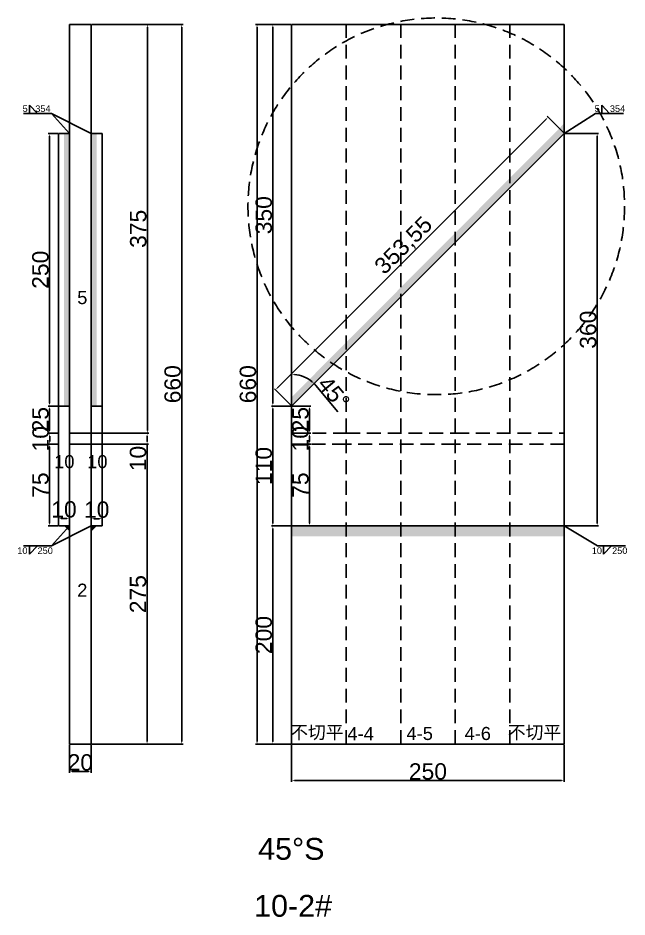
# Model space of a CAD drawing. Header units: millimetres. Extents: x 9380 to 24185, y -971 to 4358.
# Drawn here: x 17482 to 18041, y 799 to 1624 of the extents above; entities that cross this region are included whole.
import ezdxf

# ---------------------------------------------------------------- set-up
doc = ezdxf.new("R2010")
doc.units = ezdxf.units.MM
doc.linetypes.add('DASHED', pattern=[19.05, 12.7, -6.35])
doc.linetypes.add('JIS_09_08', pattern=[10.75, 8, -0.55, 0.55, -0.55, 0.55, -0.55])
for name, color, linetype in [('切平处', 3, 'DASHED'), ('尺寸标注', 6, 'Continuous'), ('标号', 4, 'Continuous'), ('焊缝', 250, 'Continuous')]:
    doc.layers.add(name, color=color, linetype=linetype)
doc.styles.get("Standard").update_dxf_attribs({"font": 'arial.ttf'})
doc.dimstyles.new('ISO-25-JHF', dxfattribs={"dimtxt": 15, "dimasz": 2.5, "dimexe": 1.25, "dimexo": 0.625, "dimtad": 1, "dimtxsty": 'Standard', "dimcen": 2.5, "dimadec": 0, "dimazin": 0, "dimtfac": 1, "dimtmove": 0, "dimatfit": 3, "dimfxl": 1, "dimarcsym": 0})

# ---------------------------------------------------------------- blocks, each defined once
blk = doc.blocks.new('*D931')
at = {"layer": 'Defpoints', "color": 0, "transparency": 16777216}
for p in [(17529.25, 957.93), (17549.25, 957.93), (17549.25, 932.73)]:
    blk.add_point(p, dxfattribs=at)
at = {"layer": '尺寸标注', "color": 0, "lineweight": -2, "transparency": 16777216}
for p, q in [((17529.25, 957.3), (17529.25, 931.48)), ((17549.25, 957.3), (17549.25, 931.48)), ((17531.75, 932.73), (17546.75, 932.73))]:
    blk.add_line(p, q, dxfattribs=at)
at = {"layer": '尺寸标注', "color": 0, "transparency": 16777216}
for points in [[(17531.75, 933.14), (17531.75, 932.31), (17529.25, 932.73)], [(17546.75, 933.14), (17546.75, 932.31), (17549.25, 932.73)]]:
    blk.add_solid(points, dxfattribs=at)
at = {"layer": '尺寸标注', "color": 0, "transparency": 16777216, "insert": (17539.25, 941.01), "char_height": 15, "attachment_point": 5}
blk.add_mtext('20', dxfattribs=at)
blk = doc.blocks.new('*D932')
at = {"layer": 'Defpoints', "color": 0, "transparency": 16777216}
for p in [(17529.25, 1164.81), (17519.25, 1157.93), (17529.25, 1157.93)]:
    blk.add_point(p, dxfattribs=at)
at = {"layer": '尺寸标注', "color": 0, "lineweight": -2, "transparency": 16777216}
for p, q in [((17519.25, 1158.55), (17519.25, 1166.06)), ((17521.75, 1164.81), (17526.75, 1164.81)), ((17529.25, 1158.55), (17529.25, 1166.06))]:
    blk.add_line(p, q, dxfattribs=at)
at = {"layer": '尺寸标注', "color": 0, "transparency": 16777216}
for points in [[(17521.75, 1165.22), (17521.75, 1164.39), (17519.25, 1164.81)], [(17526.75, 1165.22), (17526.75, 1164.39), (17529.25, 1164.81)]]:
    blk.add_solid(points, dxfattribs=at)
at = {"layer": '尺寸标注', "color": 0, "transparency": 16777216, "insert": (17524.25, 1173.09), "char_height": 15, "attachment_point": 5}
blk.add_mtext('10', dxfattribs=at)
blk = doc.blocks.new('*D933')
at = {"layer": 'Defpoints', "color": 0, "transparency": 16777216}
for p in [(17559.25, 1164.59), (17549.25, 1157.93), (17559.25, 1157.93)]:
    blk.add_point(p, dxfattribs=at)
at = {"layer": '尺寸标注', "color": 0, "lineweight": -2, "transparency": 16777216}
for p, q in [((17549.25, 1158.55), (17549.25, 1165.84)), ((17551.75, 1164.59), (17556.75, 1164.59)), ((17559.25, 1158.55), (17559.25, 1165.84))]:
    blk.add_line(p, q, dxfattribs=at)
at = {"layer": '尺寸标注', "color": 0, "transparency": 16777216}
for points in [[(17551.75, 1165.01), (17551.75, 1164.18), (17549.25, 1164.59)], [(17556.75, 1165.01), (17556.75, 1164.18), (17559.25, 1164.59)]]:
    blk.add_solid(points, dxfattribs=at)
at = {"layer": '尺寸标注', "color": 0, "transparency": 16777216, "insert": (17554.25, 1172.88), "char_height": 15, "attachment_point": 5}
blk.add_mtext('10', dxfattribs=at)
blk = doc.blocks.new('*D794')
at = {"layer": 'Defpoints', "color": 0, "transparency": 16777216}
for p in [(17549.25, 1617.93), (17549.25, 1242.93), (17600.72, 1242.93)]:
    blk.add_point(p, dxfattribs=at)
at = {"layer": '尺寸标注', "color": 0, "lineweight": -2, "transparency": 16777216}
for p, q in [((17549.88, 1617.93), (17601.97, 1617.93)), ((17600.72, 1615.43), (17600.72, 1245.43)), ((17549.88, 1242.93), (17601.97, 1242.93))]:
    blk.add_line(p, q, dxfattribs=at)
at = {"layer": '尺寸标注', "color": 0, "transparency": 16777216}
for points in [[(17600.3, 1615.43), (17601.14, 1615.43), (17600.72, 1617.93)], [(17600.3, 1245.43), (17601.14, 1245.43), (17600.72, 1242.93)]]:
    blk.add_solid(points, dxfattribs=at)
at = {"layer": '尺寸标注', "color": 0, "transparency": 16777216, "insert": (17592.43, 1430.43), "char_height": 15, "attachment_point": 5, "rotation": 90}
blk.add_mtext('375', dxfattribs=at)
blk = doc.blocks.new('*D795')
at = {"layer": 'Defpoints', "color": 0, "transparency": 16777216}
for p in [(17600.72, 1242.93), (17600.51, 1232.93), (17600.72, 1232.93)]:
    blk.add_point(p, dxfattribs=at)
at = {"layer": '尺寸标注', "color": 0, "lineweight": -2, "transparency": 16777216}
for p, q in [((17600.1, 1242.93), (17599.26, 1242.93)), ((17600.51, 1240.43), (17600.51, 1235.43)), ((17600.1, 1232.93), (17599.26, 1232.93)), ((17600.51, 1232.93), (17600.51, 1209.15))]:
    blk.add_line(p, q, dxfattribs=at)
at = {"layer": '尺寸标注', "color": 0, "transparency": 16777216}
for points in [[(17600.1, 1240.43), (17600.93, 1240.43), (17600.51, 1242.93)], [(17600.1, 1235.43), (17600.93, 1235.43), (17600.51, 1232.93)]]:
    blk.add_solid(points, dxfattribs=at)
at = {"layer": '尺寸标注', "color": 0, "transparency": 16777216, "insert": (17592.23, 1219.79), "char_height": 15, "attachment_point": 5, "rotation": 90}
blk.add_mtext('10', dxfattribs=at)
blk = doc.blocks.new('*D934')
at = {"layer": 'Defpoints', "color": 0, "transparency": 16777216}
for p in [(17549.25, 1617.93), (17632.25, 1617.93), (17549.25, 957.93)]:
    blk.add_point(p, dxfattribs=at)
at = {"layer": '尺寸标注', "color": 0, "lineweight": -2, "transparency": 16777216}
for p, q in [((17549.88, 1617.93), (17633.5, 1617.93)), ((17632.25, 960.43), (17632.25, 1615.43)), ((17549.88, 957.93), (17633.5, 957.93))]:
    blk.add_line(p, q, dxfattribs=at)
at = {"layer": '尺寸标注', "color": 0, "transparency": 16777216}
for points in [[(17631.83, 1615.43), (17632.66, 1615.43), (17632.25, 1617.93)], [(17631.83, 960.43), (17632.66, 960.43), (17632.25, 957.93)]]:
    blk.add_solid(points, dxfattribs=at)
at = {"layer": '尺寸标注', "color": 0, "transparency": 16777216, "insert": (17623.96, 1287.93), "char_height": 15, "attachment_point": 5, "rotation": 90}
blk.add_mtext('660', dxfattribs=at)
blk = doc.blocks.new('*D935')
at = {"layer": 'Defpoints', "color": 0, "transparency": 16777216}
for p in [(17549.25, 1232.93), (17549.25, 957.93), (17600.48, 957.93)]:
    blk.add_point(p, dxfattribs=at)
at = {"layer": '尺寸标注', "color": 0, "lineweight": -2, "transparency": 16777216}
for p, q in [((17549.88, 1232.93), (17601.73, 1232.93)), ((17600.48, 1230.43), (17600.48, 960.43)), ((17549.88, 957.93), (17601.73, 957.93))]:
    blk.add_line(p, q, dxfattribs=at)
at = {"layer": '尺寸标注', "color": 0, "transparency": 16777216}
for points in [[(17600.06, 1230.43), (17600.9, 1230.43), (17600.48, 1232.93)], [(17600.06, 960.43), (17600.9, 960.43), (17600.48, 957.93)]]:
    blk.add_solid(points, dxfattribs=at)
at = {"layer": '尺寸标注', "color": 0, "transparency": 16777216, "insert": (17592.2, 1095.43), "char_height": 15, "attachment_point": 5, "rotation": 90}
blk.add_mtext('275', dxfattribs=at)
blk = doc.blocks.new('*D936')
at = {"layer": 'Defpoints', "color": 0, "transparency": 16777216}
for p in [(17510.93, 1232.93), (17519.25, 1232.93), (17519.25, 1157.93)]:
    blk.add_point(p, dxfattribs=at)
at = {"layer": '尺寸标注', "color": 0, "lineweight": -2, "transparency": 16777216}
for p, q in [((17518.63, 1232.93), (17509.68, 1232.93)), ((17510.93, 1160.43), (17510.93, 1230.43)), ((17518.63, 1157.93), (17509.68, 1157.93))]:
    blk.add_line(p, q, dxfattribs=at)
at = {"layer": '尺寸标注', "color": 0, "transparency": 16777216}
for points in [[(17510.51, 1230.43), (17511.34, 1230.43), (17510.93, 1232.93)], [(17510.51, 1160.43), (17511.34, 1160.43), (17510.93, 1157.93)]]:
    blk.add_solid(points, dxfattribs=at)
at = {"layer": '尺寸标注', "color": 0, "transparency": 16777216, "insert": (17502.67, 1195.43), "char_height": 15, "attachment_point": 5, "rotation": 90}
blk.add_mtext('75', dxfattribs=at)
blk = doc.blocks.new('*D937')
at = {"layer": 'Defpoints', "color": 0, "transparency": 16777216}
for p in [(17510.98, 1267.93), (17519.25, 1267.93), (17519.25, 1242.93)]:
    blk.add_point(p, dxfattribs=at)
at = {"layer": '尺寸标注', "color": 0, "lineweight": -2, "transparency": 16777216}
for p, q in [((17518.63, 1267.93), (17509.73, 1267.93)), ((17510.98, 1245.43), (17510.98, 1265.43)), ((17518.63, 1242.93), (17509.73, 1242.93))]:
    blk.add_line(p, q, dxfattribs=at)
at = {"layer": '尺寸标注', "color": 0, "transparency": 16777216}
for points in [[(17510.57, 1265.43), (17511.4, 1265.43), (17510.98, 1267.93)], [(17510.57, 1245.43), (17511.4, 1245.43), (17510.98, 1242.93)]]:
    blk.add_solid(points, dxfattribs=at)
at = {"layer": '尺寸标注', "color": 0, "transparency": 16777216, "insert": (17502.7, 1255.43), "char_height": 15, "attachment_point": 5, "rotation": 90}
blk.add_mtext('25', dxfattribs=at)
blk = doc.blocks.new('*D796')
at = {"layer": 'Defpoints', "color": 0, "transparency": 16777216}
for p in [(17511.13, 1242.93), (17519.25, 1242.93), (17519.25, 1232.93)]:
    blk.add_point(p, dxfattribs=at)
at = {"layer": '尺寸标注', "color": 0, "lineweight": -2, "transparency": 16777216}
for p, q in [((17518.63, 1242.93), (17509.88, 1242.93)), ((17511.13, 1235.43), (17511.13, 1240.43)), ((17518.63, 1232.93), (17509.88, 1232.93))]:
    blk.add_line(p, q, dxfattribs=at)
at = {"layer": '尺寸标注', "color": 0, "transparency": 16777216}
for points in [[(17510.72, 1240.43), (17511.55, 1240.43), (17511.13, 1242.93)], [(17510.72, 1235.43), (17511.55, 1235.43), (17511.13, 1232.93)]]:
    blk.add_solid(points, dxfattribs=at)
at = {"layer": '尺寸标注', "color": 0, "transparency": 16777216, "insert": (17502.85, 1237.93), "char_height": 15, "attachment_point": 5, "rotation": 90}
blk.add_mtext('10', dxfattribs=at)
blk = doc.blocks.new('*D797')
at = {"layer": 'Defpoints', "color": 0, "transparency": 16777216}
for p in [(17733.11, 1567.93), (17833.11, 1367.93), (17740.65, 1296.04), (17733.11, 1267.93), (17733.11, 907.93)]:
    blk.add_point(p, dxfattribs=at)
at = {"layer": '尺寸标注', "color": 0, "lineweight": -2, "transparency": 16777216}
blk.add_line((17755.39, 1286.67), (17775.53, 1262.73), dxfattribs=at)
for start, end in [(49.92197, 85.07803), (40.07803, 45)]:
    blk.add_arc((17733.11, 1267.93), 29.11, start, end, dxfattribs=at)
at = {"layer": '尺寸标注', "color": 0, "transparency": 16777216}
for points in [[(17735.59, 1296.51), (17735.63, 1297.35), (17733.11, 1297.04)], [(17752.14, 1290.51), (17751.57, 1289.89), (17753.7, 1288.51)]]:
    blk.add_solid(points, dxfattribs=at)
at = {"layer": '尺寸标注', "color": 0, "transparency": 16777216, "insert": (17771.77, 1280.01), "char_height": 15, "attachment_point": 5, "rotation": 310.07803}
blk.add_mtext('45°', dxfattribs=at)
blk = doc.blocks.new('*D798')
at = {"layer": 'Defpoints', "color": 0, "transparency": 16777216}
for p in [(17733.11, 957.93), (17983.11, 957.93), (17983.11, 924.42)]:
    blk.add_point(p, dxfattribs=at)
at = {"layer": '尺寸标注', "color": 0, "lineweight": -2, "transparency": 16777216}
for p, q in [((17733.11, 957.3), (17733.11, 923.17)), ((17983.11, 957.3), (17983.11, 923.17)), ((17735.61, 924.42), (17980.61, 924.42))]:
    blk.add_line(p, q, dxfattribs=at)
at = {"layer": '尺寸标注', "color": 0, "transparency": 16777216}
for points in [[(17735.61, 924.84), (17735.61, 924.01), (17733.11, 924.42)], [(17980.61, 924.84), (17980.61, 924.01), (17983.11, 924.42)]]:
    blk.add_solid(points, dxfattribs=at)
at = {"layer": '尺寸标注', "color": 0, "transparency": 16777216, "insert": (17858.11, 932.71), "char_height": 15, "attachment_point": 5}
blk.add_mtext('250', dxfattribs=at)
blk = doc.blocks.new('*D938')
at = {"layer": 'Defpoints', "color": 0, "transparency": 16777216}
for p in [(17733.11, 1617.93), (17701.33, 957.93), (17733.11, 957.93)]:
    blk.add_point(p, dxfattribs=at)
at = {"layer": '尺寸标注', "color": 0, "lineweight": -2, "transparency": 16777216}
for p, q in [((17732.49, 1617.93), (17700.08, 1617.93)), ((17701.33, 1615.43), (17701.33, 960.43)), ((17732.49, 957.93), (17700.08, 957.93))]:
    blk.add_line(p, q, dxfattribs=at)
at = {"layer": '尺寸标注', "color": 0, "transparency": 16777216}
for points in [[(17700.91, 1615.43), (17701.74, 1615.43), (17701.33, 1617.93)], [(17700.91, 960.43), (17701.74, 960.43), (17701.33, 957.93)]]:
    blk.add_solid(points, dxfattribs=at)
at = {"layer": '尺寸标注', "color": 0, "transparency": 16777216, "insert": (17693.04, 1287.93), "char_height": 15, "attachment_point": 5, "rotation": 90}
blk.add_mtext('660', dxfattribs=at)
blk = doc.blocks.new('*D939')
at = {"layer": 'Defpoints', "color": 0, "transparency": 16777216}
for p in [(17983.11, 1517.93), (18013.35, 1517.93), (17983.11, 1157.93)]:
    blk.add_point(p, dxfattribs=at)
at = {"layer": '尺寸标注', "color": 0, "lineweight": -2, "transparency": 16777216}
for p, q in [((17983.74, 1517.93), (18014.6, 1517.93)), ((18013.35, 1160.43), (18013.35, 1515.43)), ((17983.74, 1157.93), (18014.6, 1157.93))]:
    blk.add_line(p, q, dxfattribs=at)
at = {"layer": '尺寸标注', "color": 0, "transparency": 16777216}
for points in [[(18012.93, 1515.43), (18013.77, 1515.43), (18013.35, 1517.93)], [(18012.93, 1160.43), (18013.77, 1160.43), (18013.35, 1157.93)]]:
    blk.add_solid(points, dxfattribs=at)
at = {"layer": '尺寸标注', "color": 0, "transparency": 16777216, "insert": (18005.06, 1337.93), "char_height": 15, "attachment_point": 5, "rotation": 90}
blk.add_mtext('360', dxfattribs=at)
blk = doc.blocks.new('*D940')
at = {"layer": 'Defpoints', "color": 0, "transparency": 16777216}
for p in [(17733.11, 1267.93), (17715.84, 1157.93), (17733.11, 1157.93)]:
    blk.add_point(p, dxfattribs=at)
at = {"layer": '尺寸标注', "color": 0, "lineweight": -2, "transparency": 16777216}
for p, q in [((17732.49, 1267.93), (17714.59, 1267.93)), ((17715.84, 1265.43), (17715.84, 1160.43)), ((17732.49, 1157.93), (17714.59, 1157.93))]:
    blk.add_line(p, q, dxfattribs=at)
at = {"layer": '尺寸标注', "color": 0, "transparency": 16777216}
for points in [[(17715.42, 1265.43), (17716.25, 1265.43), (17715.84, 1267.93)], [(17715.42, 1160.43), (17716.25, 1160.43), (17715.84, 1157.93)]]:
    blk.add_solid(points, dxfattribs=at)
at = {"layer": '尺寸标注', "color": 0, "transparency": 16777216, "insert": (17707.55, 1212.93), "char_height": 15, "attachment_point": 5, "rotation": 90}
blk.add_mtext('110', dxfattribs=at)
blk = doc.blocks.new('*D941')
at = {"layer": 'Defpoints', "color": 0, "transparency": 16777216}
for p in [(17733.11, 1232.93), (17733.11, 1157.93), (17749.45, 1157.93)]:
    blk.add_point(p, dxfattribs=at)
at = {"layer": '尺寸标注', "color": 0, "lineweight": -2, "transparency": 16777216}
for p, q in [((17733.74, 1232.93), (17750.7, 1232.93)), ((17749.45, 1230.43), (17749.45, 1160.43)), ((17733.74, 1157.93), (17750.7, 1157.93))]:
    blk.add_line(p, q, dxfattribs=at)
at = {"layer": '尺寸标注', "color": 0, "transparency": 16777216}
for points in [[(17749.03, 1230.43), (17749.87, 1230.43), (17749.45, 1232.93)], [(17749.03, 1160.43), (17749.87, 1160.43), (17749.45, 1157.93)]]:
    blk.add_solid(points, dxfattribs=at)
at = {"layer": '尺寸标注', "color": 0, "transparency": 16777216, "insert": (17741.2, 1195.43), "char_height": 15, "attachment_point": 5, "rotation": 90}
blk.add_mtext('75', dxfattribs=at)
blk = doc.blocks.new('*D942')
at = {"layer": 'Defpoints', "color": 0, "transparency": 16777216}
for p in [(17733.11, 1242.93), (17749.45, 1242.93), (17733.11, 1232.93)]:
    blk.add_point(p, dxfattribs=at)
at = {"layer": '尺寸标注', "color": 0, "lineweight": -2, "transparency": 16777216}
for p, q in [((17733.74, 1242.93), (17750.7, 1242.93)), ((17749.45, 1235.43), (17749.45, 1240.43)), ((17733.74, 1232.93), (17750.7, 1232.93))]:
    blk.add_line(p, q, dxfattribs=at)
at = {"layer": '尺寸标注', "color": 0, "transparency": 16777216}
for points in [[(17749.03, 1240.43), (17749.87, 1240.43), (17749.45, 1242.93)], [(17749.03, 1235.43), (17749.87, 1235.43), (17749.45, 1232.93)]]:
    blk.add_solid(points, dxfattribs=at)
at = {"layer": '尺寸标注', "color": 0, "transparency": 16777216, "insert": (17741.17, 1237.93), "char_height": 15, "attachment_point": 5, "rotation": 90}
blk.add_mtext('10', dxfattribs=at)
blk = doc.blocks.new('*D799')
at = {"layer": 'Defpoints', "color": 0, "transparency": 16777216}
for p in [(17733.11, 1267.93), (17749.45, 1267.93), (17733.11, 1242.93)]:
    blk.add_point(p, dxfattribs=at)
at = {"layer": '尺寸标注', "color": 0, "lineweight": -2, "transparency": 16777216}
for p, q in [((17733.74, 1267.93), (17750.7, 1267.93)), ((17749.45, 1245.43), (17749.45, 1265.43)), ((17733.74, 1242.93), (17750.7, 1242.93))]:
    blk.add_line(p, q, dxfattribs=at)
at = {"layer": '尺寸标注', "color": 0, "transparency": 16777216}
for points in [[(17749.03, 1265.43), (17749.87, 1265.43), (17749.45, 1267.93)], [(17749.03, 1245.43), (17749.87, 1245.43), (17749.45, 1242.93)]]:
    blk.add_solid(points, dxfattribs=at)
at = {"layer": '尺寸标注', "color": 0, "transparency": 16777216, "insert": (17741.17, 1255.43), "char_height": 15, "attachment_point": 5, "rotation": 90}
blk.add_mtext('25', dxfattribs=at)
blk = doc.blocks.new('*D943')
at = {"layer": 'Defpoints', "color": 0, "transparency": 16777216}
for p in [(17715.84, 1157.93), (17733.11, 1157.93), (17733.11, 957.93)]:
    blk.add_point(p, dxfattribs=at)
at = {"layer": '尺寸标注', "color": 0, "lineweight": -2, "transparency": 16777216}
for p, q in [((17732.49, 1157.93), (17714.59, 1157.93)), ((17715.84, 960.43), (17715.84, 1155.43)), ((17732.49, 957.93), (17714.59, 957.93))]:
    blk.add_line(p, q, dxfattribs=at)
at = {"layer": '尺寸标注', "color": 0, "transparency": 16777216}
for points in [[(17715.42, 1155.43), (17716.25, 1155.43), (17715.84, 1157.93)], [(17715.42, 960.43), (17716.25, 960.43), (17715.84, 957.93)]]:
    blk.add_solid(points, dxfattribs=at)
at = {"layer": '尺寸标注', "color": 0, "transparency": 16777216, "insert": (17707.55, 1057.93), "char_height": 15, "attachment_point": 5, "rotation": 90}
blk.add_mtext('200', dxfattribs=at)
blk = doc.blocks.new('*D800')
at = {"layer": 'Defpoints', "color": 0, "transparency": 16777216}
for p in [(17715.84, 1617.93), (17733.11, 1617.93), (17733.11, 1267.93)]:
    blk.add_point(p, dxfattribs=at)
at = {"layer": '尺寸标注', "color": 0, "lineweight": -2, "transparency": 16777216}
for p, q in [((17732.49, 1617.93), (17714.59, 1617.93)), ((17715.84, 1270.43), (17715.84, 1615.43)), ((17732.49, 1267.93), (17714.59, 1267.93))]:
    blk.add_line(p, q, dxfattribs=at)
at = {"layer": '尺寸标注', "color": 0, "transparency": 16777216}
for points in [[(17715.42, 1615.43), (17716.25, 1615.43), (17715.84, 1617.93)], [(17715.42, 1270.43), (17716.25, 1270.43), (17715.84, 1267.93)]]:
    blk.add_solid(points, dxfattribs=at)
at = {"layer": '尺寸标注', "color": 0, "transparency": 16777216, "insert": (17707.55, 1442.93), "char_height": 15, "attachment_point": 5, "rotation": 90}
blk.add_mtext('350', dxfattribs=at)
blk = doc.blocks.new('*D944')
at = {"layer": 'Defpoints', "color": 0, "transparency": 16777216}
for p in [(17968.25, 1532.79), (17983.11, 1517.93), (17733.11, 1267.93)]:
    blk.add_point(p, dxfattribs=at)
at = {"layer": '尺寸标注', "color": 0, "lineweight": -2, "transparency": 16777216}
for p, q in [((17982.67, 1518.37), (17967.36, 1533.67)), ((17720.02, 1284.56), (17966.48, 1531.02)), ((17732.67, 1268.37), (17717.36, 1283.67))]:
    blk.add_line(p, q, dxfattribs=at)
at = {"layer": '尺寸标注', "color": 0, "transparency": 16777216}
for points in [[(17966.19, 1531.32), (17966.77, 1530.73), (17968.25, 1532.79)], [(17719.72, 1284.85), (17720.31, 1284.26), (17718.25, 1282.79)]]:
    blk.add_solid(points, dxfattribs=at)
at = {"layer": '尺寸标注', "color": 0, "transparency": 16777216, "insert": (17836.43, 1414.6), "char_height": 15, "attachment_point": 5, "rotation": 45}
blk.add_mtext('353,55', dxfattribs=at)
blk = doc.blocks.new('*D945')
at = {"layer": 'Defpoints', "color": 0, "transparency": 16777216}
for p in [(17510.98, 1517.93), (17519.25, 1517.93), (17519.25, 1267.93)]:
    blk.add_point(p, dxfattribs=at)
at = {"layer": '尺寸标注', "color": 0, "lineweight": -2, "transparency": 16777216}
for p, q in [((17518.63, 1517.93), (17509.73, 1517.93)), ((17510.98, 1270.43), (17510.98, 1515.43)), ((17518.63, 1267.93), (17509.73, 1267.93))]:
    blk.add_line(p, q, dxfattribs=at)
at = {"layer": '尺寸标注', "color": 0, "transparency": 16777216}
for points in [[(17510.57, 1515.43), (17511.4, 1515.43), (17510.98, 1517.93)], [(17510.57, 1270.43), (17511.4, 1270.43), (17510.98, 1267.93)]]:
    blk.add_solid(points, dxfattribs=at)
at = {"layer": '尺寸标注', "color": 0, "transparency": 16777216, "insert": (17502.7, 1392.93), "char_height": 15, "attachment_point": 5, "rotation": 90}
blk.add_mtext('250', dxfattribs=at)

msp = doc.modelspace()

# ---------------------------------------------------------------- hatches: boundary and pattern name
at = {"layer": '焊缝'}
h = msp.add_hatch(color=250, dxfattribs=at)
h.dxf.hatch_style = 1
h.paths.add_polyline_path([(17733.111, 1276.125), (17733.111, 1267.925), (17983.111, 1517.925), (17983.111, 1527.075)])
h = msp.add_hatch(color=250, dxfattribs=at)
h.dxf.hatch_style = 1
h.paths.add_polyline_path([(17529.253, 1517.925), (17524.253, 1517.925), (17524.253, 1267.925), (17529.268, 1267.925)])
h = msp.add_hatch(color=250, dxfattribs=at)
h.dxf.hatch_style = 1
h.paths.add_polyline_path([(17554.253, 1517.925), (17549.253, 1517.925), (17549.253, 1267.925), (17554.268, 1267.925)])
h = msp.add_hatch(color=250, dxfattribs=at)
h.dxf.hatch_style = 1
h.paths.add_polyline_path([(17529.253, 1152.925), (17524.253, 1157.925), (17529.253, 1157.925)])
h = msp.add_hatch(color=250, dxfattribs=at)
h.dxf.hatch_style = 1
h.paths.add_polyline_path([(17549.253, 1152.925), (17554.253, 1157.925), (17549.253, 1157.925)])
h = msp.add_hatch(color=250, dxfattribs=at)
h.dxf.hatch_style = 1
h.paths.add_polyline_path([(17733.111, 1158.355), (17733.111, 1148.355), (17983.111, 1148.355), (17983.111, 1158.355)])

# ---------------------------------------------------------------- linework, layer by layer
for p, q in [((17529.253, 1617.925), (17549.253, 1617.925)), ((17529.253, 1617.925), (17529.253, 1242.925)), ((17549.253, 1617.925), (17549.253, 1242.925)), ((17733.111, 957.925), (17733.111, 1617.925)), ((17983.111, 1617.925), (17733.111, 1617.925)), ((17983.111, 1617.925), (17983.111, 957.925)), ((17983.111, 957.925), (17983.111, 1617.925)), ((17519.253, 1517.925), (17519.253, 1157.925)), ((17529.253, 1517.925), (17519.253, 1517.925)), ((17559.253, 1517.925), (17549.253, 1517.925)), ((17559.253, 1517.925), (17559.253, 1157.925)), ((17733.111, 1267.925), (17983.111, 1517.925)), ((17529.253, 1267.925), (17519.253, 1267.925)), ((17559.253, 1267.925), (17549.253, 1267.925)), ((17549.253, 1242.925), (17529.253, 1242.925)), ((17529.253, 1242.925), (17529.253, 1232.925)), ((17549.253, 1242.925), (17549.253, 1232.925)), ((17549.253, 1232.925), (17529.253, 1232.925)), ((17529.253, 957.925), (17529.253, 1232.925)), ((17549.253, 957.925), (17549.253, 1232.925)), ((17519.253, 1157.925), (17529.253, 1157.925)), ((17559.253, 1157.925), (17549.253, 1157.925)), ((17783.111, 1157.925), (17733.111, 1157.925)), ((17883.111, 1157.925), (17783.111, 1157.925)), ((17983.111, 1157.925), (17883.111, 1157.925)), ((17529.253, 957.925), (17549.253, 957.925)), ((17783.111, 957.925), (17733.111, 957.925)), ((17883.111, 957.925), (17783.111, 957.925)), ((17983.111, 957.925), (17883.111, 957.925))]:
    msp.add_line(p, q)
at = {"linetype": 'DASHED'}
for p, q in [((17783.111, 957.925), (17783.111, 1617.925)), ((17833.111, 957.925), (17833.111, 1617.925)), ((17883.111, 957.925), (17883.111, 1617.925)), ((17933.111, 957.925), (17933.111, 1617.925)), ((17733.111, 1242.925), (17783.111, 1242.925)), ((17783.111, 1242.925), (17883.111, 1242.925)), ((17883.111, 1242.925), (17983.111, 1242.925)), ((17783.111, 1232.925), (17733.111, 1232.925)), ((17883.111, 1232.925), (17783.111, 1232.925)), ((17983.111, 1232.925), (17883.111, 1232.925))]:
    msp.add_line(p, q, dxfattribs=at)
at = {"linetype": 'JIS_09_08'}
msp.add_line((17883.111, 1617.925), (17983.111, 1617.925), dxfattribs=at)
at = {"layer": '切平处'}
msp.add_circle((17865.756, 1451.087), 172.72, dxfattribs=at)
at = {"layer": '尺寸标注'}
for p, q in [((17492.748, 1536.115), (17492.748, 1543.879)), ((17492.748, 1543.879), (17499.98, 1536.115)), ((18017.518, 1543.879), (18024.75, 1536.115)), ((18017.518, 1543.879), (18017.518, 1536.115)), ((17512.861, 1536.115), (17487.098, 1536.115)), ((17529.253, 1517.925), (17512.861, 1536.115)), ((17512.861, 1536.115), (17549.253, 1517.925)), ((17983.111, 1517.925), (18011.869, 1536.115)), ((18037.632, 1536.115), (18011.869, 1536.115)), ((17529.253, 1157.925), (17512.861, 1139.735)), ((17512.861, 1139.735), (17549.253, 1157.925)), ((17983.111, 1157.925), (18013.561, 1139.735)), ((17512.861, 1139.735), (17487.098, 1139.735)), ((17492.748, 1139.735), (17492.748, 1131.971)), ((17492.748, 1131.971), (17499.98, 1139.735)), ((18039.324, 1139.735), (18013.561, 1139.735)), ((18019.211, 1139.735), (18019.211, 1131.971)), ((18019.211, 1131.971), (18026.443, 1139.735))]:
    msp.add_line(p, q, dxfattribs=at)

# ---------------------------------------------------------------- texts
at = {"insert": (17702.346, 871.819), "char_height": 20, "attachment_point": 1}
msp.add_mtext_dynamic_manual_height_columns('45°S ', width=70.10425, gutter_width=12.5, heights=[0], dxfattribs=at)
at = {"layer": '尺寸标注', "char_height": 6}
for s, insert, attachment_point in [('5   354', (17486.278, 1543.632), 1), ('5    354', (18011.049, 1543.632), 1), ('\\pt0;10    250', (17481.407, 1132.218), 7), ('10    250', (18008.454, 1132.218), 7)]:
    msp.add_mtext_dynamic_manual_height_columns(s, width=68.30832, gutter_width=12.5, heights=[0], dxfattribs=dict(at, insert=insert, attachment_point=attachment_point))
at = {"layer": '标号'}
for s, insert, char_height, attachment_point in [('5', (17536.389, 1361.214), 12, 7), ('10 ', (17515.225, 1210.758), 12, 7), ('10 ', (17545.54, 1210.758), 12, 7), ('2 ', (17536.389, 1093.041), 12, 7), ('{\\fSimSun|b0|i0|c134|p2;不切平} ', (17731.683, 961.462), 12, 7), ('4-4 ', (17784.292, 961.462), 12, 7), ('4-5 ', (17838.435, 961.462), 12, 7), ('4-6 ', (17891.701, 961.462), 12, 7), ('{\\fSimSun|b0|i0|c134|p2;不切平} ', (17931.341, 961.462), 12, 7), ('10-2#', (17698.684, 819.596), 20, 1)]:
    msp.add_mtext_dynamic_manual_height_columns(s, width=70.10425, gutter_width=12.5, heights=[0], dxfattribs=dict(at, insert=insert, char_height=char_height, attachment_point=attachment_point))

# ---------------------------------------------------------------- dimensions: what is measured, and where the dimension line sits
at = {"layer": '尺寸标注'}
for p1, p2, distance, picture, middle in [((17549.253, 1617.925), (17549.253, 1242.925), 51.469, '*D794', (17592.433, 1430.425)), ((17549.253, 957.925), (17549.253, 1617.925), -82.995, '*D934', (17623.964, 1287.925)), ((17733.111, 1617.925), (17733.111, 957.925), -31.786, '*D938', (17693.041, 1287.925)), ((17733.111, 1267.925), (17733.111, 1617.925), 17.275, '*D800', (17707.547, 1442.925)), ((17733.111, 1267.925), (17983.111, 1517.925), 21.02, '*D944', (17836.432, 1414.604)), ((17519.253, 1267.925), (17519.253, 1517.925), 8.269, '*D945', (17502.701, 1392.925)), ((17983.111, 1157.925), (17983.111, 1517.925), -30.24, '*D939', (18005.062, 1337.925)), ((17519.253, 1242.925), (17519.253, 1267.925), 8.269, '*D937', (17502.701, 1255.425)), ((17733.111, 1267.925), (17733.111, 1157.925), -17.275, '*D940', (17707.553, 1212.925)), ((17733.111, 1242.925), (17733.111, 1267.925), -16.339, '*D799', (17741.166, 1255.425)), ((17600.721, 1242.925), (17600.721, 1232.925), -0.208, '*D795', (17592.23, 1219.788)), ((17519.253, 1157.925), (17519.253, 1232.925), 8.327, '*D936', (17502.673, 1195.425)), ((17549.253, 1232.925), (17549.253, 957.925), 51.227, '*D935', (17592.196, 1095.425)), ((17733.111, 1232.925), (17733.111, 1157.925), 16.339, '*D941', (17741.197, 1195.425)), ((17733.111, 957.925), (17733.111, 1157.925), 17.275, '*D943', (17707.553, 1057.925)), ((17733.111, 957.925), (17983.111, 957.925), -33.502, '*D798', (17858.111, 932.707))]:
    dim = msp.add_aligned_dim(p1=p1, p2=p2, distance=distance, dimstyle='ISO-25-JHF', dxfattribs=at)
    dim.commit()
    dim.dimension.update_dxf_attribs({"geometry": picture, "text_midpoint": middle})
dim = msp.add_angular_dim_2l(base=(17740.646, 1296.044), line1=((17733.111, 907.925), (17733.111, 1567.925)), line2=((17733.111, 1267.925), (17833.111, 1367.925)), dimstyle='ISO-25-JHF', dxfattribs=at)
dim.commit()
dim.dimension.update_dxf_attribs({"geometry": '*D797', "text_midpoint": (17771.771, 1280.014)})
for base, p1, p2, angle, picture, middle in [((17511.135, 1242.925), (17519.253, 1232.925), (17519.253, 1242.925), 90, '*D796', (17511.135, 1237.925)), ((17749.45, 1242.925), (17733.111, 1232.925), (17733.111, 1242.925), 90, '*D942', (17749.45, 1237.925)), ((17529.253, 1164.808), (17519.253, 1157.925), (17529.253, 1157.925), 0, '*D932', (17524.253, 1164.808)), ((17559.253, 1164.594), (17549.253, 1157.925), (17559.253, 1157.925), 0, '*D933', (17554.253, 1164.594)), ((17549.253, 932.727), (17529.253, 957.925), (17549.253, 957.925), 0, '*D931', (17539.253, 932.727))]:
    dim = msp.add_linear_dim(base=base, p1=p1, p2=p2, angle=angle, dimstyle='ISO-25-JHF', dxfattribs=at)
    dim.commit()
    dim.dimension.update_dxf_attribs({"geometry": picture, "text_midpoint": middle, "dimtype": 161})

doc.saveas('drawing.dxf')
